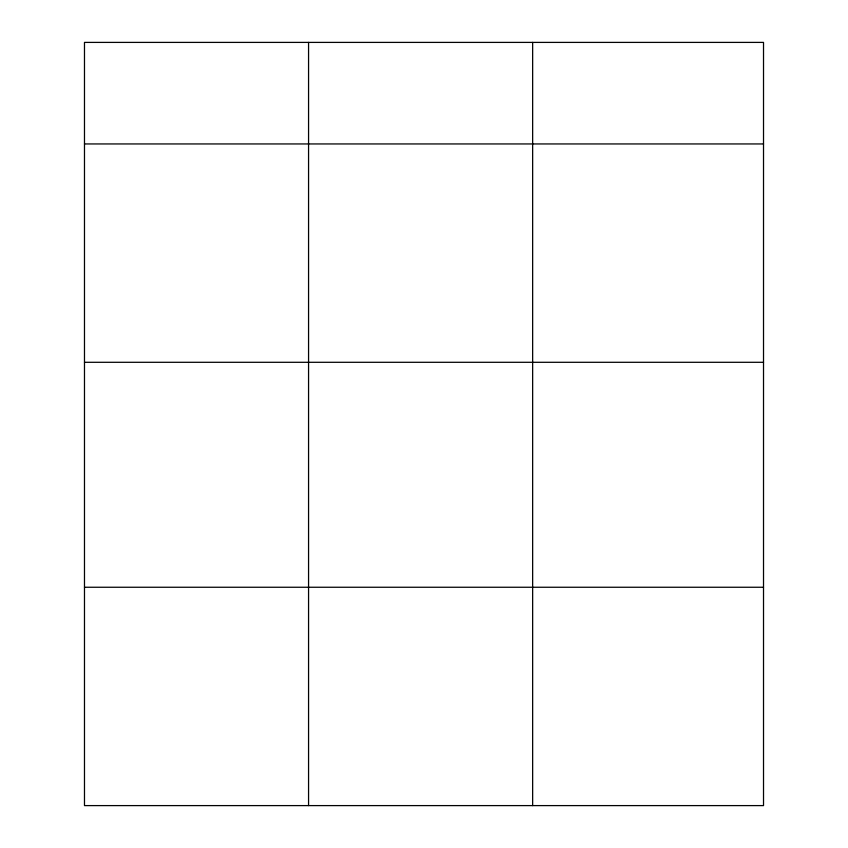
<?xml version="1.0" encoding="UTF-8"?>
<svg xmlns="http://www.w3.org/2000/svg" width="848" height="848" viewBox="0 0 848 848"><rect width="100%" height="100%" fill="white"/><g stroke="black" fill="none" stroke-linecap="round" stroke-linejoin="round"><path stroke-width="1.27" d="M763.518 362.297L763.518 42.4L84.482 42.4L84.482 805.6L763.518 805.6L763.518 362.297L84.482 362.297M84.482 143.948L763.518 143.948M84.482 587.251L763.518 587.251M532.65 42.4L532.65 805.6M308.566 42.4L308.566 805.6"/></g></svg>
